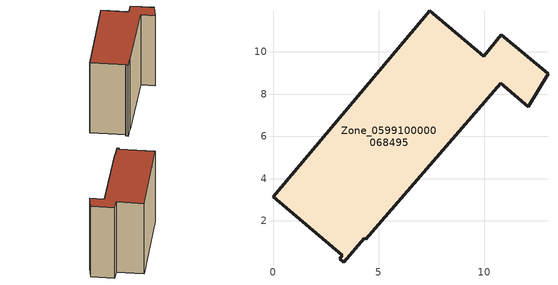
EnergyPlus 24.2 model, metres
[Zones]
Zone_0599100000068495
 floor ground (C_G): 4.33,1.17 3.36,0.05 3.15,0.22 3.28,0.37 0,3.13 7.41,11.94 9.96,9.8 10.8,10.8 13.01,8.96 12.08,7.39 10.77,8.51 4.39,1.12 z0.15
 wall outside (C_F): 9.96,9.8 7.41,11.94 0,3.13 3.28,0.37 3.15,0.22 3.36,0.05 4.33,1.17 4.39,1.12 10.77,8.51 12.08,7.39 13.01,8.96 10.8,10.8 9.96,9.8 z0.15:9.96
 roof outside (C_R): 3.36,0.05 4.33,1.17 4.39,1.12 10.77,8.51 12.08,7.39 13.01,8.96 10.8,10.8 9.96,9.8 7.41,11.94 0,3.13 3.28,0.37 3.15,0.22 z9.96
[BUILDING]
Pand.0599100000068495: North Axis=0; Terrain=City; Loads Convergence Tolerance Value=0.04; Temperature Convergence Tolerance Value=0.4; Solar Distribution=FullExterior; Maximum Number of Warmup Days=25; Minimum Number of Warmup Days=1
[Site:Location]
Rotterdam.The.Hague.AP_ZH_NLD Design_Conditions: Latitude=51.96; Longitude=4.45; Time Zone=1; Elevation=-4.5
[SITE:GROUNDTEMPERATURE:BUILDINGSURFACE]
18, 18, 18, 18, 18, 18, 18, 18, 18, 18, 18, 18
[MATERIAL] Thermal Absorptance=0.9; Solar Absorptance=0.7; Visible Absorptance=0.7
Name | Roughness | Thickness | Conductivity | Density | Specific Heat
G.TC.1946-1964 | MediumSmooth | 0.15 | 1 | 540 | 1210
F.TC.1946-1964 | Rough | 0.3 | 0.857143 | 1920 | 840
R.TC.1946-1964 | MediumRough | 0.2 | 0.235294 | 1500 | 1000
[CONSTRUCTION]
C_G: G.TC.1946-1964
C_F: F.TC.1946-1964
C_R: R.TC.1946-1964
[ZONE]
Zone_0599100000068495: Type=1; Multiplier=1; Ceiling Height=Autocalculate; Volume=Autocalculate; Floor Area=autocalculate; Part of Total Floor Area=Yes
[ZONEINFILTRATION:DESIGNFLOWRATE]
Infil_Zone_0599100000068495: Zone or ZoneList or Space or SpaceList=Zone_0599100000068495; Schedule=AlwaysOn; Design Flow Rate Calculation Method=Flow/Area; Flow Rate per Floor Area=0.003; Constant Term Coefficient=1; Temperature Term Coefficient=0; Velocity Term Coefficient=0; Velocity Squared Term Coefficient=0
[HVACTEMPLATE:ZONE:IDEALLOADSAIRSYSTEM]
Zone_0599100000068495: Maximum Heating Supply Air Temperature=50; Minimum Cooling Supply Air Temperature=13; Maximum Heating Supply Air Humidity Ratio=0.0156; Minimum Cooling Supply Air Humidity Ratio=0.0077; Heating Limit=NoLimit; Cooling Limit=NoLimit; Dehumidification Control Type=ConstantSensibleHeatRatio; Cooling Sensible Heat Ratio=0.7; Dehumidification Setpoint=60; Humidification Control Type=None; Humidification Setpoint=30; Outdoor Air Method=None; Outdoor Air Flow Rate per Person=0.00944; Outdoor Air Flow Rate per Zone Floor Area=0; Outdoor Air Flow Rate per Zone=0; Demand Controlled Ventilation Type=None; Outdoor Air Economizer Type=NoEconomizer; Heat Recovery Type=None; Sensible Heat Recovery Effectiveness=0.7; Latent Heat Recovery Effectiveness=0.65
[ZONECONTROL:THERMOSTAT]
ThermostatControl_Zone_0599100000068495: Zone or ZoneList=Zone_0599100000068495; Control Type Schedule=DualSetpointControlType; Control 1=Thermostat_Zone_0599100000068495; Temperature Difference Between Cutout And Setpoint=0
[THERMOSTATSETPOINT:DUALSETPOINT]
Thermostat_Zone_0599100000068495: Heating Setpoint Temperature Schedule=HeatingSetpoint_Zone_0599100000068495; Cooling Setpoint Temperature Schedule=CoolingSetpoint_Zone_0599100000068495
[SCHEDULE:COMPACT]
HeatingSetpoint_Zone_0599100000068495: Through: 12/31, For: AllDays, Until: 24:00, 21
CoolingSetpoint_Zone_0599100000068495: Through: 12/31, For: AllDays, Until: 24:00, 24
DualSetpointControlType: Through: 12/31, For: AllDays, Until: 24:00, 4
AlwaysOn: Through: 12/31, For: AllDays, Until: 24:00, 1
